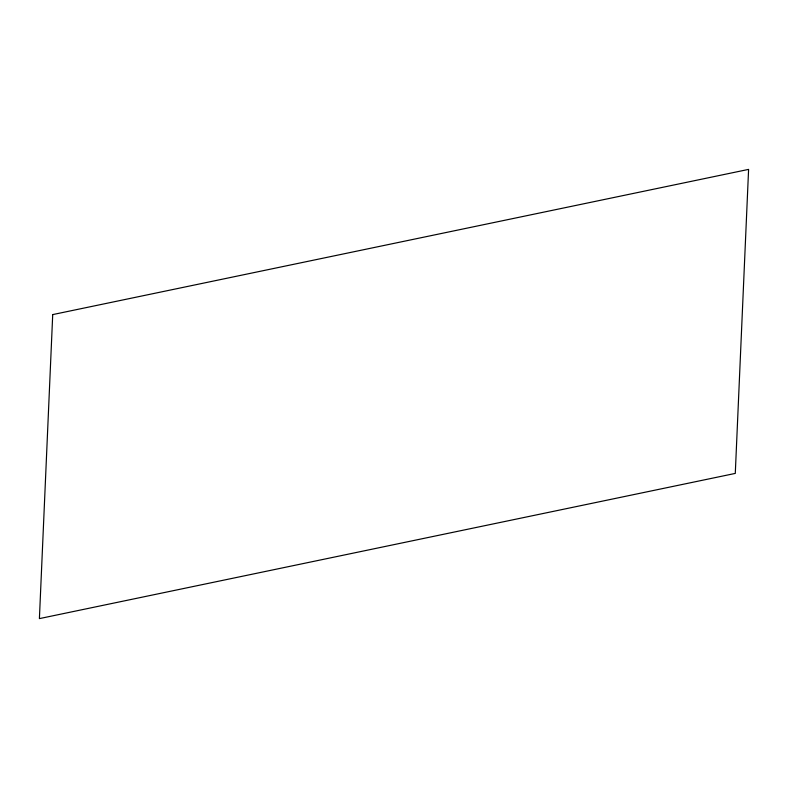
<?xml version="1.0" encoding="UTF-8"?>
<svg xmlns="http://www.w3.org/2000/svg" width="788" height="788" viewBox="0 0 788 788"><rect width="100%" height="100%" fill="white"/><g stroke="black" fill="none" stroke-linecap="round" stroke-linejoin="round"><path stroke-width="1.18" d="M52.717 314.589L39.4 618.61L735.283 473.411L748.6 169.39L52.717 314.589"/></g></svg>
